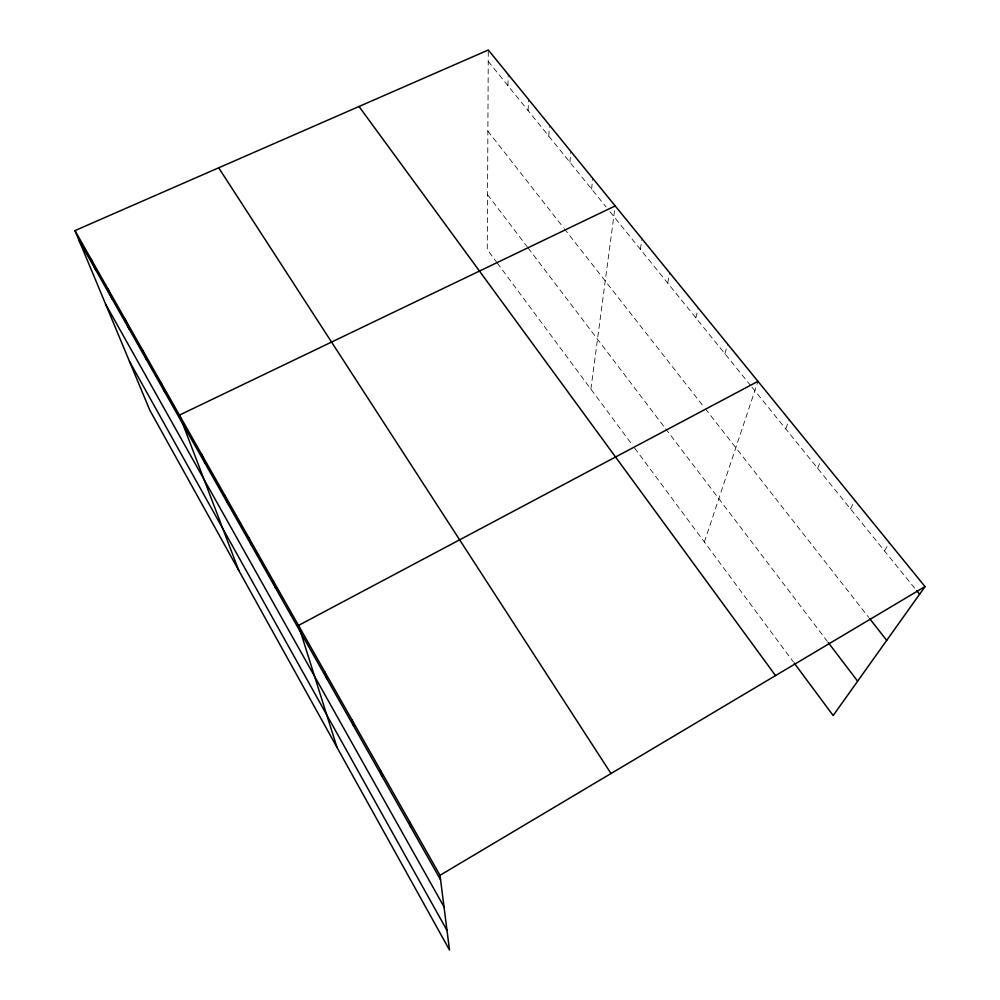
<?xml version="1.0" encoding="UTF-8"?>
<svg xmlns="http://www.w3.org/2000/svg" width="1000" height="1000" viewBox="0 0 1000 1000"><rect width="100%" height="100%" fill="white"/><g stroke="black" fill="none" stroke-linecap="round" stroke-linejoin="round"><path stroke-width="0.75" stroke-dasharray="5 3.75" d="M488.288 51.413L487.262 249.513L496.388 261.812M507.95 85.7L508.2 74.463M528.112 110.625L528.587 99.5M548.775 136.137L549.362 126.512M569.925 162.262L570.825 151.412M591.587 189.037L592.737 178.325M590.887 389.137L615.188 205.912M640.35 249.288L642.062 238.938M667.7 283.075L669.737 272.938M695.875 317.875L698.25 307.975M724.9 353.738L727.638 344.087M704.375 542.025L757.962 381.337M785.7 428.862L789.237 419.775M817.562 468.225L821.538 459.462M850.462 508.862L854.9 500.45M884.45 550.85L889.375 542.8M488.237 61.35L606.075 206.925M609.925 211.7L750.975 385.95M751.938 387.137L914.7 588.225M487.875 131.113L563.413 227.562M564.35 228.762L704.388 407.575M705.35 408.8L868.812 617.537M487.537 194.638L527.212 246.775M528.112 247.975L664.663 427.488M665.6 428.713L827.375 641.4M497.3 263.038L632.788 445.575M634.625 448.062L793.275 661.812"/><path stroke-width="1.5" d="M74.975 230.6L440 875.312L449.487 950L149.85 410.288L74.975 230.6L488.3 50L925.025 586.6L833.162 715.537L794.188 663.037M440 875.312L925.025 586.6M757.962 381.337L298.525 625.425L336.962 747.312M615.188 205.912L179.438 415.1L238.762 570.425M916.65 590.625L919.575 594.25M869.75 618.737L886.712 640.387M828.3 642.613L857.638 681.188M359.012 106.487L775.537 675.588M218.688 167.812L611 773.525M79.3 240.963L440.575 879.837M105.675 304.262L444.012 906.862M129.475 361.362L447 930.413M91.287 259.4L95.475 269.575M108 288.925L112.075 298.925M125.162 319.237L129.1 329.025M142.775 350.35L146.562 359.913M160.863 382.287L164.5 391.625M201.725 454.462L204.988 463.225M224.737 495.1L227.775 503.537M248.512 537.1L251.325 545.163M273.1 580.513L275.65 588.188M324.837 671.912L326.825 678.688M352.088 720.037L353.762 726.312M380.337 769.925L381.662 775.662M409.613 821.65L410.588 826.8"/></g></svg>
